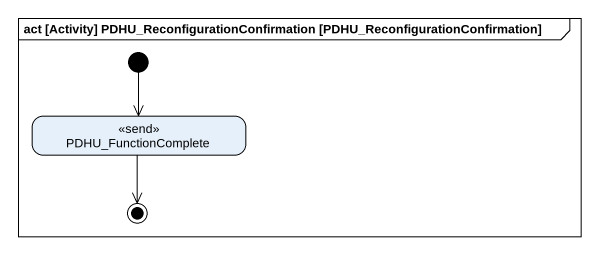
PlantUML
@startuml
mainframe act [Activity] PDHU_ReconfigurationConfirmation [PDHU_ReconfigurationConfirmation]
hide empty description
state PDHU_FunctionComplete <<send>>
[*] --> PDHU_FunctionComplete
PDHU_FunctionComplete --> [*]
@enduml
